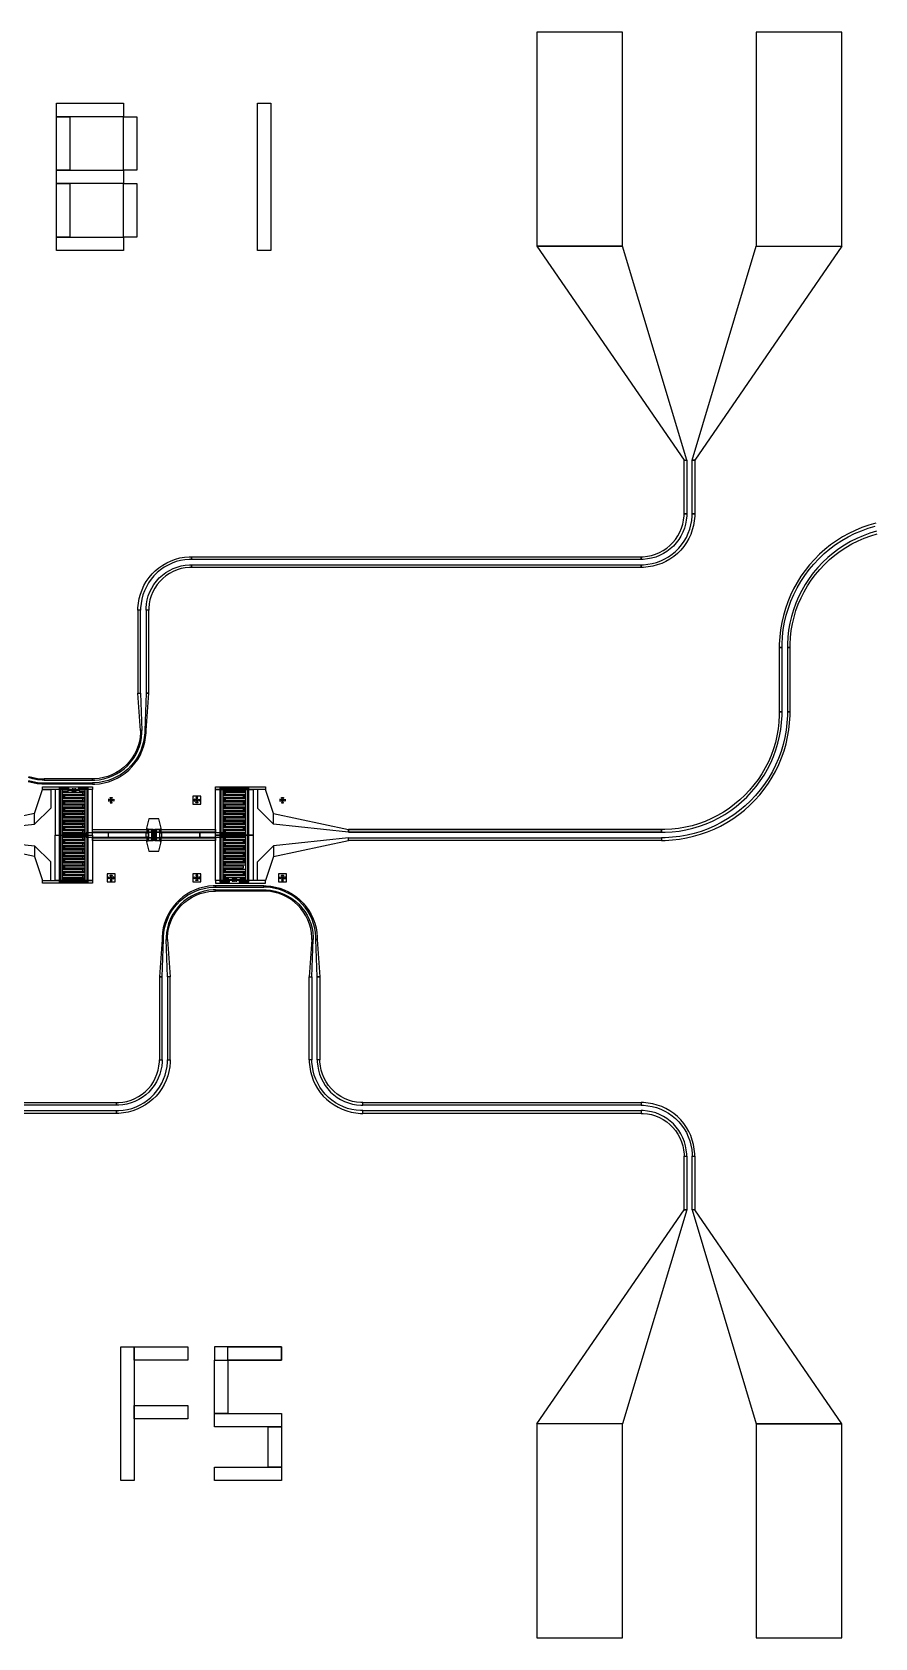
# Model space of a CAD drawing. Extents: x -5000 to 5000, y -1648 to 1500.
# Drawn here: x -228 to 1347, y -1500 to 1500 of the extents above; entities that cross this region are included whole.
import ezdxf

# ---------------------------------------------------------------- set-up
doc = ezdxf.new("R2010")
doc.units = 0
doc.header["$MEASUREMENT"] = 0
for name, color, linetype in [('L0', 3, 'CONTINUOUS'), ('L1', 5, 'CONTINUOUS'), ('L10', 11, 'CONTINUOUS'), ('L11', 131, 'CONTINUOUS'), ('L15', 120, 'CONTINUOUS'), ('L16', 211, 'CONTINUOUS'), ('L4', 2, 'CONTINUOUS'), ('L5', 171, 'CONTINUOUS'), ('L63', 6, 'CONTINUOUS'), ('L7', 220, 'CONTINUOUS'), ('L9', 91, 'CONTINUOUS')]:
    doc.layers.add(name, color=color, linetype=linetype)

msp = doc.modelspace()

# ---------------------------------------------------------------- linework, layer by layer
at = {"layer": 'L0'}
for points in [[(875.001, 1500), (715.001, 1500), (715.001, 1100), (875.001, 1100), (875.001, 1500)], [(1285.001, 1500), (1125.001, 1500), (1125.001, 1100), (1285.001, 1100), (1285.001, 1500)], [(-182, 1367), (-57, 1367), (-57, 1342), (-182, 1342), (-182, 1367)], [(193, 1367), (218, 1367), (218, 1092), (193, 1092), (193, 1367)], [(-182, 1342), (-157, 1342), (-157, 1242), (-182, 1242), (-182, 1342)], [(-57, 1342), (-32, 1342), (-32, 1242), (-57, 1242), (-57, 1342)], [(-182, 1242), (-57, 1242), (-57, 1217), (-182, 1217), (-182, 1242)], [(-182, 1217), (-157, 1217), (-157, 1117), (-182, 1117), (-182, 1217)], [(-57, 1217), (-32, 1217), (-32, 1117), (-57, 1117), (-57, 1217)], [(-182, 1117), (-57, 1117), (-57, 1092), (-182, 1092), (-182, 1117)], [(715.001, 1100), (990, 700), (995.001, 700), (875.001, 1100), (715.001, 1100)], [(1285.001, 1100), (1010, 700), (1005.001, 700), (1125.001, 1100), (1285.001, 1100)], [(990, 700), (995, 700), (995, 600), (990, 600), (990, 700)], [(1005, 700), (1010, 700), (1010, 600), (1005, 600), (1005, 700)], [(1005, 600), (1010, 600), (1010, 595.634), (1009.239, 586.935), (1007.723, 578.335), (1005.463, 569.901), (1002.476, 561.695), (998.786, 553.781), (994.419, 546.219), (989.411, 539.066), (983.798, 532.377), (977.623, 526.202), (970.934, 520.589), (963.781, 515.581), (956.219, 511.214), (948.305, 507.524), (940.099, 504.537), (931.665, 502.277), (923.065, 500.761), (914.366, 500), (910, 500), (910, 505), (914.148, 505), (922.412, 505.723), (930.581, 507.164), (938.594, 509.311), (946.39, 512.148), (953.908, 515.654), (961.092, 519.802), (967.888, 524.56), (974.242, 529.892), (980.108, 535.758), (985.44, 542.113), (990.199, 548.908), (994.346, 556.092), (997.852, 563.611), (1000.69, 571.406), (1002.837, 579.419), (1004.277, 587.588), (1005, 595.852), (1005, 600)], [(990, 600), (995, 600), (995, 596.07), (994.275, 588.244), (992.831, 580.518), (990.68, 572.959), (987.841, 565.63), (984.337, 558.594), (980.2, 551.912), (975.463, 545.64), (970.168, 539.832), (964.36, 534.537), (958.088, 529.8), (951.406, 525.663), (944.37, 522.159), (937.041, 519.32), (929.482, 517.169), (921.756, 515.725), (913.93, 515), (910, 515), (910, 520), (913.93, 520), (921.753, 520.77), (929.462, 522.304), (936.984, 524.586), (944.246, 527.594), (951.178, 531.299), (957.714, 535.666), (963.79, 540.652), (969.348, 546.211), (974.334, 552.287), (978.701, 558.822), (982.407, 565.754), (985.415, 573.016), (987.696, 580.538), (989.23, 588.248), (990, 596.07), (990, 600)], [(-25.001, 420), (-30.001, 420), (-30.001, 424.366), (-29.24, 433.065), (-27.723, 441.665), (-25.463, 450.099), (-22.477, 458.305), (-18.786, 466.219), (-14.42, 473.781), (-9.412, 480.934), (-3.799, 487.623), (2.376, 493.798), (9.065, 499.411), (16.218, 504.419), (23.78, 508.786), (31.694, 512.476), (39.9, 515.463), (48.335, 517.723), (56.934, 519.239), (65.633, 520), (69.999, 520), (69.999, 515), (65.851, 515), (57.587, 514.277), (49.418, 512.836), (41.405, 510.689), (33.61, 507.852), (26.091, 504.346), (18.907, 500.198), (12.112, 495.44), (5.757, 490.108), (-0.109, 484.242), (-5.441, 477.887), (-10.199, 471.092), (-14.347, 463.908), (-17.853, 456.389), (-20.69, 448.594), (-22.837, 440.581), (-24.278, 432.412), (-25.001, 424.148), (-25.001, 420)], [(69.999, 520), (910, 520), (910, 515), (69.999, 515), (69.999, 520)], [(-10.001, 420), (-15.001, 420), (-15.001, 423.93), (-14.276, 431.756), (-12.831, 439.482), (-10.681, 447.041), (-7.841, 454.37), (-4.338, 461.406), (-0.201, 468.088), (4.536, 474.36), (9.831, 480.168), (15.639, 485.463), (21.911, 490.2), (28.594, 494.337), (35.629, 497.84), (42.958, 500.68), (50.518, 502.831), (58.243, 504.275), (66.069, 505), (69.999, 505), (69.999, 500), (66.069, 500), (58.247, 499.23), (50.537, 497.696), (43.015, 495.414), (35.753, 492.406), (28.821, 488.701), (22.286, 484.334), (16.21, 479.347), (10.651, 473.789), (5.665, 467.713), (1.298, 461.178), (-2.407, 454.245), (-5.415, 446.983), (-7.697, 439.462), (-9.231, 431.752), (-10.001, 423.93), (-10.001, 420)], [(69.999, 505), (910, 505), (910, 500), (69.999, 500), (69.999, 505)], [(-25.001, 420), (-30.001, 420), (-30.001, 265), (-25.001, 265), (-25.001, 420)], [(-10.001, 420), (-15.001, 420), (-15.001, 265), (-10.001, 265), (-10.001, 420)], [(1173.03, 350), (1168.03, 350), (1168.03, 230.006), (1173.03, 230.006), (1173.03, 350)], [(1188.03, 350), (1183.03, 350), (1183.03, 230.006), (1188.03, 230.006), (1188.03, 350)], [(-25.001, 195), (-30.001, 265), (-25.001, 265), (-22.501, 195), (-25.001, 195)], [(-15.001, 195), (-10.001, 265), (-15.001, 265), (-17.501, 195), (-15.001, 195)], [(948.03, -4.994), (948.03, -9.994), (954.764, -9.994), (968.211, -9.239), (981.593, -7.731), (994.871, -5.475), (1008, -2.479), (1020.942, 1.25), (1033.653, 5.698), (1046.096, 10.851), (1058.229, 16.695), (1070.017, 23.209), (1081.42, 30.374), (1092.403, 38.168), (1102.933, 46.565), (1112.975, 55.539), (1122.498, 65.062), (1131.472, 75.103), (1139.868, 85.633), (1147.662, 96.616), (1154.827, 108.02), (1161.341, 119.807), (1167.185, 131.94), (1172.338, 144.383), (1176.786, 157.095), (1180.515, 170.036), (1183.512, 183.166), (1185.767, 196.443), (1187.275, 209.826), (1188.03, 223.269), (1188.03, 230), (1183.03, 230.006), (1183.03, 223.168), (1182.235, 209.515), (1180.648, 195.932), (1178.273, 182.464), (1175.119, 169.157), (1171.197, 156.056), (1166.52, 143.206), (1161.103, 130.648), (1154.965, 118.427), (1148.128, 106.584), (1140.613, 95.158), (1132.446, 84.189), (1123.656, 73.713), (1114.271, 63.765), (1104.324, 54.38), (1093.847, 45.59), (1082.878, 37.423), (1071.452, 29.909), (1059.609, 23.071), (1047.388, 16.933), (1034.831, 11.517), (1021.98, 6.839), (1008.879, 2.917), (995.572, -0.237), (982.104, -2.612), (968.521, -4.199), (954.868, -4.994), (948.03, -4.994)], [(948.03, 10.006), (948.03, 5.006), (954.577, 5.006), (967.649, 5.767), (980.654, 7.287), (993.549, 9.561), (1006.289, 12.58), (1018.833, 16.336), (1031.137, 20.814), (1043.16, 26), (1054.861, 31.877), (1066.2, 38.423), (1077.14, 45.618), (1087.643, 53.437), (1097.673, 61.854), (1107.197, 70.839), (1116.182, 80.363), (1124.599, 90.394), (1132.418, 100.896), (1139.613, 111.836), (1146.16, 123.175), (1152.036, 134.876), (1157.222, 146.899), (1161.7, 159.203), (1165.456, 171.747), (1168.475, 184.487), (1170.749, 197.382), (1172.269, 210.387), (1173.03, 223.459), (1173.03, 230.006), (1168.03, 230.006), (1168.03, 223.604), (1167.286, 210.823), (1165.8, 198.107), (1163.577, 185.499), (1160.624, 173.041), (1156.952, 160.777), (1152.573, 148.746), (1147.503, 136.99), (1141.757, 125.549), (1135.355, 114.462), (1128.32, 103.765), (1120.675, 93.496), (1112.446, 83.689), (1103.66, 74.376), (1094.347, 65.591), (1084.54, 57.361), (1074.271, 49.716), (1063.574, 42.681), (1052.487, 36.279), (1041.046, 30.534), (1029.29, 25.463), (1017.26, 21.084), (1004.995, 17.412), (992.537, 14.46), (979.929, 12.236), (967.213, 10.75), (954.432, 10.006), (948.03, 10.006)], [(-115.001, 97.5), (-115.001, 95), (-110.635, 95), (-101.936, 95.761), (-93.337, 97.277), (-84.902, 99.537), (-76.697, 102.524), (-68.783, 106.214), (-61.22, 110.581), (-54.067, 115.589), (-47.378, 121.202), (-41.203, 127.377), (-35.591, 134.066), (-30.582, 141.219), (-26.216, 148.781), (-22.525, 156.695), (-19.539, 164.901), (-17.279, 173.335), (-15.762, 181.935), (-15.001, 190.634), (-15.001, 195), (-17.501, 195), (-17.501, 190.743), (-18.243, 182.262), (-19.722, 173.877), (-21.925, 165.653), (-24.837, 157.653), (-28.435, 149.937), (-32.692, 142.563), (-37.576, 135.589), (-43.048, 129.067), (-49.069, 123.047), (-55.591, 117.574), (-62.565, 112.691), (-69.938, 108.434), (-77.654, 104.836), (-85.655, 101.924), (-93.878, 99.72), (-102.263, 98.242), (-110.744, 97.5), (-115.001, 97.5)], [(-115.001, 105), (-115.001, 102.5), (-110.725, 102.5), (-102.208, 103.289), (-93.801, 104.861), (-85.574, 107.201), (-77.599, 110.291), (-69.942, 114.104), (-62.67, 118.606), (-55.845, 123.761), (-49.524, 129.523), (-43.762, 135.844), (-38.608, 142.669), (-34.105, 149.941), (-30.293, 157.597), (-27.203, 165.573), (-24.862, 173.799), (-23.291, 182.207), (-22.501, 190.723), (-22.501, 195), (-25.001, 195), (-25.001, 190.839), (-25.769, 182.553), (-27.298, 174.372), (-29.576, 166.368), (-32.582, 158.608), (-36.291, 151.159), (-40.672, 144.083), (-45.687, 137.442), (-51.294, 131.292), (-57.444, 125.686), (-64.085, 120.671), (-71.16, 116.29), (-78.61, 112.581), (-86.37, 109.574), (-94.374, 107.297), (-102.554, 105.768), (-110.84, 105), (-115.001, 105)], [(-208.274, 90), (-115.001, 90), (-115.001, 85), (-208.274, 85), (-208.274, 90)], [(-115.001, 105), (-205.001, 105), (-205.001, 102.5), (-115.001, 102.5), (-115.001, 105)], [(-115.001, 95), (-205.001, 95), (-205.001, 97.5), (-115.001, 97.5), (-115.001, 95)], [(208.274, 85), (115.002, 85), (115.002, 90), (208.274, 90), (208.274, 85)], [(-223.001, 40), (-208.274, 85), (-193.001, 85), (-193.001, 50), (-223.001, 20), (-223.001, 40)], [(-185.001, 0), (-115.001, 0), (-115.001, 85), (-185.001, 85), (-185.001, 0)], [(-80.001, 65), (-85.001, 67), (-85.001, 63), (-80.001, 65)], [(-80.001, 65), (-85.001, 67), (-85.001, 63), (-80.001, 65)], [(-78.001, 70), (-80.001, 65), (-82.001, 70), (-78.001, 70)], [(-78.001, 70), (-80.001, 65), (-82.001, 70), (-78.001, 70)], [(-78.001, 60), (-80.001, 65), (-82.001, 60), (-78.001, 60)], [(-78.001, 60), (-80.001, 65), (-82.001, 60), (-78.001, 60)], [(-80.001, 65), (-75.001, 67), (-75.001, 63), (-80.001, 65)], [(-80.001, 65), (-75.001, 67), (-75.001, 63), (-80.001, 65)], [(80.002, 65), (75.002, 67), (75.002, 63), (80.002, 65)], [(80.002, 65), (75.002, 67), (75.002, 63), (80.002, 65)], [(78.002, 70), (80.002, 65), (82.002, 70), (78.002, 70)], [(78.002, 70), (80.002, 65), (82.002, 70), (78.002, 70)], [(78.002, 60), (80.002, 65), (82.002, 60), (78.002, 60)], [(78.002, 60), (80.002, 65), (82.002, 60), (78.002, 60)], [(80.002, 65), (85.002, 67), (85.002, 63), (80.002, 65)], [(80.002, 65), (85.002, 67), (85.002, 63), (80.002, 65)], [(185.002, 0), (115.002, 0), (115.002, 85), (185.002, 85), (185.002, 0)], [(223.002, 40), (208.274, 85), (193.002, 85), (193.002, 50), (223.002, 20), (223.002, 40)], [(240, 65), (235, 67), (235, 63), (240, 65)], [(240, 65), (235, 67), (235, 63), (240, 65)], [(242, 70), (240, 65), (238, 70), (242, 70)], [(242, 70), (240, 65), (238, 70), (242, 70)], [(242, 60), (240, 65), (238, 60), (242, 60)], [(242, 60), (240, 65), (238, 60), (242, 60)], [(240, 65), (245, 67), (245, 63), (240, 65)], [(240, 65), (245, 67), (245, 63), (240, 65)], [(-363.001, 4.997), (-223.001, 20), (-223.001, 40), (-363.001, 9.997), (-363.001, 4.997)], [(-15, 10), (14, 10), (9, 30), (-10, 30), (-15, 10)], [(363.002, 4.997), (223.002, 20), (223.002, 40), (363.002, 9.997), (363.002, 4.997)], [(-185.001, 0), (-115.001, 0), (-115.001, -85), (-185.001, -85), (-185.001, 0)], [(-115.001, 10), (115.002, 10), (115.002, 5), (-115.001, 5), (-115.001, 10)], [(-15, 5), (14, 5), (14, -5), (-15, -5), (-15, 5)], [(185.002, -85), (115.002, -85), (115.002, 0), (185.002, 0), (185.002, -85)], [(948.03, 10.006), (363.002, 10.006), (363.002, 4.997), (948.03, 4.997), (948.03, 10.006)], [(363.002, 9.997), (948.002, 9.997), (948.002, 4.997), (363.002, 4.997), (363.002, 9.997)], [(-363.001, -4.997), (-223.001, -20), (-223.001, -40), (-363.001, -9.997), (-363.001, -4.997)], [(-223.001, -40), (-208.274, -85), (-193.001, -85), (-193.001, -50), (-223.001, -20), (-223.001, -40)], [(-115.001, -5), (115.002, -5), (115.002, -10), (-115.001, -10), (-115.001, -5)], [(-10, -30), (9, -30), (14, -10), (-15, -10), (-10, -30)], [(223.002, -40), (208.274, -85), (193.002, -85), (193.002, -50), (223.002, -20), (223.002, -40)], [(363.002, -4.997), (223.002, -20), (223.002, -40), (363.002, -9.997), (363.002, -4.997)], [(363.002, -4.997), (948.002, -4.997), (948.002, -9.997), (363.002, -9.997), (363.002, -4.997)], [(948.03, -9.994), (363.002, -9.994), (363.002, -4.997), (948.03, -4.997), (948.03, -9.994)], [(-208.274, -85), (-115.001, -85), (-115.001, -90), (-208.274, -90), (-208.274, -85)], [(-80.001, -80), (-85.001, -82), (-85.001, -78), (-80.001, -80)], [(-80.001, -80), (-85.001, -82), (-85.001, -78), (-80.001, -80)], [(-78.001, -75), (-80.001, -80), (-82.001, -75), (-78.001, -75)], [(-78.001, -75), (-80.001, -80), (-82.001, -75), (-78.001, -75)], [(-78.001, -85), (-80.001, -80), (-82.001, -85), (-78.001, -85)], [(-78.001, -85), (-80.001, -80), (-82.001, -85), (-78.001, -85)], [(-80.001, -80), (-75.001, -82), (-75.001, -78), (-80.001, -80)], [(-80.001, -80), (-75.001, -82), (-75.001, -78), (-80.001, -80)], [(80.002, -80), (75.002, -82), (75.002, -78), (80.002, -80)], [(80.002, -80), (75.002, -82), (75.002, -78), (80.002, -80)], [(78.002, -75), (80.002, -80), (82.002, -75), (78.002, -75)], [(78.002, -75), (80.002, -80), (82.002, -75), (78.002, -75)], [(78.002, -85), (80.002, -80), (82.002, -85), (78.002, -85)], [(78.002, -85), (80.002, -80), (82.002, -85), (78.002, -85)], [(80.002, -80), (85.002, -82), (85.002, -78), (80.002, -80)], [(80.002, -80), (85.002, -82), (85.002, -78), (80.002, -80)], [(208.274, -85), (115.002, -85), (115.002, -90), (208.274, -90), (208.274, -85)], [(240.002, -80), (235.002, -82), (235.002, -78), (240.002, -80)], [(240.002, -80), (235.002, -82), (235.002, -78), (240.002, -80)], [(242.002, -75), (240.002, -80), (238.002, -75), (242.002, -75)], [(242.002, -75), (240.002, -80), (238.002, -75), (242.002, -75)], [(242.002, -85), (240.002, -80), (238.002, -85), (242.002, -85)], [(242.002, -85), (240.002, -80), (238.002, -85), (242.002, -85)], [(240.002, -80), (245.002, -82), (245.002, -78), (240.002, -80)], [(240.002, -80), (245.002, -82), (245.002, -78), (240.002, -80)], [(115.001, -97.5), (115.001, -95), (110.635, -95), (101.936, -95.761), (93.337, -97.277), (84.902, -99.537), (76.696, -102.524), (68.782, -106.214), (61.22, -110.58), (54.067, -115.589), (47.378, -121.202), (41.203, -127.377), (35.59, -134.066), (30.582, -141.219), (26.216, -148.781), (22.525, -156.695), (19.539, -164.901), (17.279, -173.335), (15.762, -181.935), (15.001, -190.634), (15.001, -195), (17.501, -195), (17.501, -190.743), (18.243, -182.262), (19.722, -173.877), (21.925, -165.653), (24.837, -157.653), (28.435, -149.937), (32.692, -142.563), (37.576, -135.589), (43.048, -129.067), (49.068, -123.047), (55.591, -117.574), (62.565, -112.691), (69.938, -108.434), (77.654, -104.836), (85.655, -101.924), (93.878, -99.72), (102.263, -98.242), (110.744, -97.5), (115.001, -97.5)], [(115.001, -105), (115.001, -102.5), (110.725, -102.5), (102.208, -103.289), (93.801, -104.861), (85.574, -107.201), (77.599, -110.291), (69.942, -114.104), (62.67, -118.606), (55.845, -123.761), (49.524, -129.523), (43.762, -135.844), (38.608, -142.669), (34.105, -149.941), (30.292, -157.597), (27.203, -165.573), (24.862, -173.799), (23.29, -182.207), (22.501, -190.723), (22.501, -195), (25.001, -195), (25.001, -190.839), (25.769, -182.553), (27.298, -174.372), (29.576, -166.368), (32.582, -158.608), (36.291, -151.159), (40.672, -144.083), (45.687, -137.442), (51.294, -131.292), (57.444, -125.686), (64.085, -120.671), (71.16, -116.29), (78.61, -112.581), (86.37, -109.574), (94.374, -107.297), (102.554, -105.768), (110.84, -105), (115.001, -105)], [(205.001, -95), (115.001, -95), (115.001, -97.5), (205.001, -97.5), (205.001, -95)], [(205.001, -105), (115.001, -105), (115.001, -102.5), (205.001, -102.5), (205.001, -105)], [(205.001, -97.5), (205.001, -95), (209.367, -95), (218.066, -95.761), (226.666, -97.277), (235.101, -99.537), (243.306, -102.524), (251.22, -106.214), (258.782, -110.58), (265.935, -115.589), (272.625, -121.202), (278.799, -127.377), (284.412, -134.066), (289.421, -141.219), (293.787, -148.781), (297.477, -156.695), (300.464, -164.901), (302.724, -173.335), (304.24, -181.935), (305.001, -190.634), (305.001, -195), (302.501, -195), (302.501, -190.743), (301.759, -182.262), (300.281, -173.877), (298.077, -165.653), (295.165, -157.653), (291.567, -149.937), (287.31, -142.563), (282.427, -135.589), (276.954, -129.067), (270.934, -123.047), (264.412, -117.574), (257.438, -112.691), (250.065, -108.434), (242.348, -104.836), (234.348, -101.924), (226.124, -99.72), (217.74, -98.242), (209.258, -97.5), (205.001, -97.5)], [(205.001, -105), (205.001, -102.5), (209.278, -102.5), (217.794, -103.289), (226.202, -104.861), (234.428, -107.201), (242.404, -110.291), (250.06, -114.104), (257.332, -118.606), (264.158, -123.761), (270.479, -129.523), (276.241, -135.844), (281.395, -142.669), (285.898, -149.941), (289.71, -157.597), (292.8, -165.573), (295.14, -173.799), (296.712, -182.207), (297.501, -190.723), (297.501, -195), (295.001, -195), (295.001, -190.839), (294.233, -182.553), (292.704, -174.372), (290.427, -166.368), (287.421, -158.608), (283.711, -151.159), (279.33, -144.083), (274.315, -137.442), (268.709, -131.292), (262.559, -125.686), (255.918, -120.671), (248.842, -116.29), (241.393, -112.581), (233.633, -109.574), (225.629, -107.297), (217.449, -105.768), (209.162, -105), (205.001, -105)], [(15.001, -195), (10.001, -265), (15.001, -265), (17.501, -195), (15.001, -195)], [(25.001, -195), (30.001, -265), (25.001, -265), (22.501, -195), (25.001, -195)], [(295.001, -195), (290.001, -265), (295.001, -265), (297.501, -195), (295.001, -195)], [(305.001, -195), (310.001, -265), (305.001, -265), (302.501, -195), (305.001, -195)], [(10.002, -420), (15.001, -420), (15.001, -265), (10.001, -265), (10.002, -420)], [(25.002, -420), (30.001, -420), (30.001, -265), (25.001, -265), (25.002, -420)], [(295.001, -420), (290.002, -420), (290.001, -265), (295.001, -265), (295.001, -420)], [(310.001, -420), (305.001, -420), (305.001, -265), (310.001, -265), (310.001, -420)], [(25.002, -420), (30.001, -420), (30.001, -424.366), (29.24, -433.065), (27.724, -441.665), (25.464, -450.099), (22.477, -458.305), (18.787, -466.219), (14.421, -473.781), (9.412, -480.934), (3.799, -487.623), (-2.375, -493.798), (-9.064, -499.411), (-16.217, -504.419), (-23.78, -508.786), (-31.694, -512.476), (-39.899, -515.463), (-48.334, -517.723), (-56.934, -519.239), (-65.632, -520), (-69.999, -520), (-69.999, -515), (-65.851, -515), (-57.587, -514.277), (-49.417, -512.836), (-41.404, -510.689), (-33.609, -507.852), (-26.091, -504.346), (-18.906, -500.198), (-12.111, -495.44), (-5.756, -490.108), (0.11, -484.242), (5.442, -477.887), (10.2, -471.092), (14.348, -463.908), (17.854, -456.389), (20.691, -448.594), (22.838, -440.581), (24.279, -432.412), (25.002, -424.148), (25.002, -420)], [(10.002, -420), (15.002, -420), (15.002, -423.93), (14.276, -431.756), (12.832, -439.482), (10.681, -447.041), (7.842, -454.37), (4.339, -461.406), (0.201, -468.088), (-4.535, -474.36), (-9.83, -480.168), (-15.638, -485.463), (-21.911, -490.2), (-28.593, -494.337), (-35.628, -497.84), (-42.957, -500.68), (-50.517, -502.831), (-58.243, -504.275), (-66.069, -505), (-69.998, -505), (-69.999, -505), (-69.999, -500), (-66.068, -500), (-58.246, -499.23), (-50.537, -497.696), (-43.015, -495.414), (-35.753, -492.406), (-28.821, -488.701), (-22.285, -484.334), (-16.209, -479.347), (-10.651, -473.789), (-5.664, -467.713), (-1.297, -461.178), (2.408, -454.245), (5.416, -446.983), (7.698, -439.462), (9.231, -431.752), (10.002, -423.93), (10.002, -420)], [(295.002, -420), (290.002, -420), (290.002, -424.366), (290.763, -433.065), (292.279, -441.665), (294.539, -450.099), (297.526, -458.305), (301.216, -466.219), (305.582, -473.781), (310.591, -480.934), (316.204, -487.623), (322.379, -493.798), (329.068, -499.411), (336.221, -504.419), (343.783, -508.786), (351.697, -512.476), (359.903, -515.463), (368.337, -517.723), (376.937, -519.239), (385.636, -520), (390.002, -520), (390.002, -515), (385.854, -515), (377.59, -514.277), (369.421, -512.836), (361.408, -510.689), (353.612, -507.852), (346.094, -504.346), (338.91, -500.198), (332.114, -495.44), (325.76, -490.108), (319.894, -484.242), (314.562, -477.887), (309.803, -471.092), (305.656, -463.908), (302.15, -456.389), (299.312, -448.594), (297.165, -440.581), (295.725, -432.412), (295.002, -424.148), (295.002, -420)], [(310.002, -420), (305.002, -420), (305.002, -423.93), (305.727, -431.756), (307.171, -439.482), (309.322, -447.041), (312.161, -454.37), (315.665, -461.406), (319.802, -468.088), (324.539, -474.36), (329.834, -480.168), (335.642, -485.463), (341.914, -490.2), (348.596, -494.337), (355.632, -497.84), (362.961, -500.68), (370.52, -502.831), (378.246, -504.275), (386.072, -505), (390.002, -505), (390.002, -500), (386.072, -500), (378.249, -499.23), (370.54, -497.696), (363.018, -495.414), (355.756, -492.406), (348.824, -488.701), (342.288, -484.334), (336.212, -479.347), (330.654, -473.789), (325.668, -467.713), (321.301, -461.178), (317.595, -454.245), (314.587, -446.983), (312.306, -439.462), (310.772, -431.752), (310.002, -423.93), (310.002, -420)], [(-69.999, -505), (-909.999, -505), (-909.999, -500), (-69.999, -500), (-69.999, -505)], [(910, -505), (390.002, -505), (390.002, -500), (910, -500), (910, -505)], [(1005.001, -600), (1010, -600), (1010, -595.634), (1009.239, -586.935), (1007.723, -578.335), (1005.463, -569.901), (1002.476, -561.695), (998.786, -553.781), (994.42, -546.219), (989.411, -539.066), (983.798, -532.377), (977.624, -526.202), (970.935, -520.589), (963.782, -515.581), (956.219, -511.214), (948.305, -507.524), (940.1, -504.537), (931.665, -502.277), (923.065, -500.761), (914.367, -500), (910, -500), (910, -505), (914.148, -505), (922.412, -505.723), (930.582, -507.164), (938.595, -509.311), (946.39, -512.148), (953.908, -515.654), (961.093, -519.802), (967.888, -524.56), (974.243, -529.892), (980.109, -535.758), (985.441, -542.113), (990.199, -548.908), (994.347, -556.092), (997.853, -563.611), (1000.69, -571.406), (1002.837, -579.419), (1004.278, -587.588), (1005.001, -595.852), (1005.001, -600)], [(-69.999, -520), (-909.999, -520), (-909.999, -515), (-69.999, -515), (-69.999, -520)], [(910, -520), (390.002, -520), (390.002, -515), (910, -515), (910, -520)], [(990.001, -600), (995.001, -600), (995.001, -596.07), (994.275, -588.244), (992.831, -580.518), (990.68, -572.959), (987.841, -565.63), (984.338, -558.594), (980.2, -551.912), (975.464, -545.64), (970.169, -539.832), (964.361, -534.537), (958.088, -529.8), (951.406, -525.663), (944.371, -522.159), (937.042, -519.32), (929.482, -517.169), (921.756, -515.725), (913.93, -515), (910, -515), (910, -520), (913.931, -520), (921.753, -520.77), (929.462, -522.304), (936.984, -524.586), (944.246, -527.594), (951.178, -531.299), (957.714, -535.666), (963.79, -540.652), (969.348, -546.211), (974.335, -552.287), (978.702, -558.822), (982.407, -565.754), (985.415, -573.016), (987.697, -580.538), (989.23, -588.248), (990.001, -596.07), (990.001, -600)], [(995.001, -700), (990.001, -700), (990.001, -600), (995.001, -600), (995.001, -700)], [(1010, -700), (1005.001, -700), (1005.001, -600), (1010, -600), (1010, -700)], [(715.001, -1100), (990, -700), (995.001, -700), (875.001, -1100), (715.001, -1100)], [(1285.001, -1100), (1010, -700), (1005.001, -700), (1125.001, -1100), (1285.001, -1100)], [(-62, -956), (-37, -956), (-37, -1206), (-62, -1206), (-62, -956)], [(-37, -956), (63, -956), (63, -981), (-37, -981), (-37, -956)], [(238, -956), (113, -956), (113, -981), (238, -981), (238, -956)], [(138, -956), (238, -956), (238, -981), (138, -981), (138, -956)], [(113, -981), (138, -981), (138, -1081), (113, -1081), (113, -981)], [(-37, -1066), (63, -1066), (63, -1091), (-37, -1091), (-37, -1066)], [(113, -1081), (238, -1081), (238, -1106), (113, -1106), (113, -1081)], [(213, -1106), (238, -1106), (238, -1181), (213, -1181), (213, -1106)], [(715.001, -1500), (875.001, -1500), (875.001, -1100), (715.001, -1100), (715.001, -1500)], [(1125.001, -1500), (1285.001, -1500), (1285.001, -1100), (1125.001, -1100), (1125.001, -1500)], [(113, -1181), (238, -1181), (238, -1206), (113, -1206), (113, -1181)]]:
    msp.add_lwpolyline(points, close=True, dxfattribs=at)
for points in [[(1348.061, 582.484), (1335.119, 578.756), (1322.408, 574.308), (1309.965, 569.154), (1297.831, 563.311), (1286.044, 556.796), (1274.641, 549.631), (1263.658, 541.838), (1253.128, 533.441), (1243.086, 524.467), (1233.563, 514.944), (1224.589, 504.902), (1216.192, 494.373), (1208.399, 483.389), (1201.234, 471.986), (1194.72, 460.199), (1188.876, 448.065), (1183.722, 435.623), (1179.274, 422.911), (1175.546, 409.97), (1172.549, 396.84), (1170.293, 383.563), (1168.786, 370.18), (1168.031, 356.737), (1168.03, 350.006), (1173.03, 350), (1173.03, 356.838), (1173.826, 370.49), (1175.413, 384.073), (1177.788, 397.541), (1180.942, 410.848), (1184.864, 423.949), (1189.541, 436.8), (1194.958, 449.357), (1201.096, 461.578), (1207.933, 473.422), (1215.448, 484.848), (1223.615, 495.817), (1232.405, 506.293), (1241.79, 516.24), (1251.737, 525.625), (1262.213, 534.416), (1273.183, 542.582), (1284.609, 550.097), (1296.452, 556.935), (1308.673, 563.073), (1321.23, 568.489), (1334.081, 573.166), (1347.182, 577.089)], [(1349.772, 567.425), (1337.228, 563.67), (1324.924, 559.192), (1312.901, 554.006), (1301.2, 548.129), (1289.861, 541.582), (1278.921, 534.387), (1268.418, 526.568), (1258.388, 518.152), (1248.864, 509.166), (1239.879, 499.642), (1231.462, 489.612), (1223.643, 479.109), (1216.448, 468.17), (1209.901, 456.83), (1204.025, 445.129), (1198.839, 433.107), (1194.36, 420.803), (1190.605, 408.259), (1187.586, 395.518), (1185.312, 382.624), (1183.792, 369.618), (1183.03, 356.547), (1183.03, 350), (1188.03, 350), (1188.03, 356.401), (1188.775, 369.182), (1190.261, 381.899), (1192.484, 394.507), (1195.437, 406.964), (1199.109, 419.229), (1203.487, 431.26), (1208.558, 443.015), (1214.304, 454.456), (1220.706, 465.544), (1227.741, 476.24), (1235.386, 486.51), (1243.615, 496.317), (1252.401, 505.629), (1261.713, 514.415), (1271.521, 522.645), (1281.79, 530.29), (1292.487, 537.325), (1303.574, 543.726), (1315.015, 549.472), (1326.771, 554.543), (1338.801, 558.922), (1351.066, 562.594)], [(-234.348, 101.924), (-226.124, 99.72), (-217.74, 98.242), (-209.258, 97.5), (-205.001, 97.5), (-205.001, 97.5), (-205.001, 95), (-209.368, 95), (-218.066, 95.761), (-226.666, 97.277), (-235.101, 99.537)], [(-233.633, 109.574), (-225.629, 107.297), (-217.449, 105.768), (-209.162, 105), (-205.001, 105), (-205.001, 105), (-205.001, 102.5), (-209.278, 102.5), (-217.795, 103.289), (-226.202, 104.861), (-234.429, 107.201)]]:
    msp.add_lwpolyline(points, dxfattribs=at)
at = {"layer": 'L1'}
for points in [[(-171, 86), (-175, 86), (-175, -86), (-171, -86), (-171, 86)], [(-160.015, 85.505), (-171.515, 85.505), (-171.515, 82.505), (-160.015, 82.505), (-160.015, 85.505)], [(-133, 79.5), (-171.5, 79.5), (-171.5, 76.5), (-133, 76.5), (-133, 79.5)], [(-133, 67.5), (-171.5, 67.5), (-171.5, 64.5), (-133, 64.5), (-133, 67.5)], [(-128.503, 73.505), (-167.003, 73.505), (-167.003, 70.505), (-128.503, 70.505), (-128.503, 73.505)], [(-128.503, 61.505), (-167.003, 61.505), (-167.003, 58.505), (-128.503, 58.505), (-128.503, 61.505)], [(-128.515, 85.505), (-140.015, 85.505), (-140.015, 82.505), (-128.515, 82.505), (-128.515, 85.505)], [(-125, 86), (-129, 86), (-129, -86), (-125, -86), (-125, 86)], [(125, -86), (129, -86), (129, 86), (125, 86), (125, -86)], [(128.503, 82.495), (167.003, 82.495), (167.003, 85.495), (128.503, 85.495), (128.503, 82.495)], [(128.503, 70.495), (167.003, 70.495), (167.003, 73.495), (128.503, 73.495), (128.503, 70.495)], [(128.503, 58.495), (167.003, 58.495), (167.003, 61.495), (128.503, 61.495), (128.503, 58.495)], [(133, 76.5), (171.5, 76.5), (171.5, 79.5), (133, 79.5), (133, 76.5)], [(133, 64.5), (171.5, 64.5), (171.5, 67.5), (133, 67.5), (133, 64.5)], [(171, -86), (175, -86), (175, 86), (171, 86), (171, -86)], [(-133, 55.5), (-171.5, 55.5), (-171.5, 52.5), (-133, 52.5), (-133, 55.5)], [(-133, 43.5), (-171.5, 43.5), (-171.5, 40.5), (-133, 40.5), (-133, 43.5)], [(-133, 31.5), (-171.5, 31.5), (-171.5, 28.5), (-133, 28.5), (-133, 31.5)], [(-128.503, 49.505), (-167.003, 49.505), (-167.003, 46.505), (-128.503, 46.505), (-128.503, 49.505)], [(-128.503, 37.505), (-167.003, 37.505), (-167.003, 34.505), (-128.503, 34.505), (-128.503, 37.505)], [(128.503, 46.495), (167.003, 46.495), (167.003, 49.495), (128.503, 49.495), (128.503, 46.495)], [(128.503, 34.495), (167.003, 34.495), (167.003, 37.495), (128.503, 37.495), (128.503, 34.495)], [(133, 52.5), (171.5, 52.5), (171.5, 55.5), (133, 55.5), (133, 52.5)], [(133, 40.5), (171.5, 40.5), (171.5, 43.5), (133, 43.5), (133, 40.5)], [(133, 28.5), (171.5, 28.5), (171.5, 31.5), (133, 31.5), (133, 28.5)], [(-133, 19.5), (-171.5, 19.5), (-171.5, 16.5), (-133, 16.5), (-133, 19.5)], [(-133, 7.5), (-171.5, 7.5), (-171.5, 4.5), (-133, 4.5), (-133, 7.5)], [(-128.503, 25.505), (-167.003, 25.505), (-167.003, 22.505), (-128.503, 22.505), (-128.503, 25.505)], [(-128.503, 13.505), (-167.003, 13.505), (-167.003, 10.505), (-128.503, 10.505), (-128.503, 13.505)], [(-128.503, 1.5), (-167.003, 1.5), (-167.003, -1.5), (-128.503, -1.5), (-128.503, 1.5)], [(128.503, 22.495), (167.003, 22.495), (167.003, 25.495), (128.503, 25.495), (128.503, 22.495)], [(128.503, 10.495), (167.003, 10.495), (167.003, 13.495), (128.503, 13.495), (128.503, 10.495)], [(128.503, -1.5), (167.003, -1.5), (167.003, 1.5), (128.503, 1.5), (128.503, -1.5)], [(133, 16.5), (171.5, 16.5), (171.5, 19.5), (133, 19.5), (133, 16.5)], [(133, 4.5), (171.5, 4.5), (171.5, 7.5), (133, 7.5), (133, 4.5)], [(-133, -4.5), (-171.5, -4.5), (-171.5, -7.5), (-133, -7.5), (-133, -4.5)], [(-133, -16.5), (-171.5, -16.5), (-171.5, -19.5), (-133, -19.5), (-133, -16.5)], [(-133, -28.5), (-171.5, -28.5), (-171.5, -31.5), (-133, -31.5), (-133, -28.5)], [(-128.503, -10.495), (-167.003, -10.495), (-167.003, -13.495), (-128.503, -13.495), (-128.503, -10.495)], [(-128.503, -22.495), (-167.003, -22.495), (-167.003, -25.495), (-128.503, -25.495), (-128.503, -22.495)], [(128.503, -13.505), (167.003, -13.505), (167.003, -10.505), (128.503, -10.505), (128.503, -13.505)], [(128.503, -25.505), (167.003, -25.505), (167.003, -22.505), (128.503, -22.505), (128.503, -25.505)], [(133, -7.5), (171.5, -7.5), (171.5, -4.5), (133, -4.5), (133, -7.5)], [(133, -19.5), (171.5, -19.5), (171.5, -16.5), (133, -16.5), (133, -19.5)], [(133, -31.5), (171.5, -31.5), (171.5, -28.5), (133, -28.5), (133, -31.5)], [(-133, -40.5), (-171.5, -40.5), (-171.5, -43.5), (-133, -43.5), (-133, -40.5)], [(-133, -52.5), (-171.5, -52.5), (-171.5, -55.5), (-133, -55.5), (-133, -52.5)], [(-128.503, -34.495), (-167.003, -34.495), (-167.003, -37.495), (-128.503, -37.495), (-128.503, -34.495)], [(-128.503, -46.495), (-167.003, -46.495), (-167.003, -49.495), (-128.503, -49.495), (-128.503, -46.495)], [(-128.503, -58.495), (-167.003, -58.495), (-167.003, -61.495), (-128.503, -61.495), (-128.503, -58.495)], [(128.503, -37.505), (167.003, -37.505), (167.003, -34.505), (128.503, -34.505), (128.503, -37.505)], [(128.503, -49.505), (167.003, -49.505), (167.003, -46.505), (128.503, -46.505), (128.503, -49.505)], [(128.503, -61.505), (167.003, -61.505), (167.003, -58.505), (128.503, -58.505), (128.503, -61.505)], [(133, -43.5), (171.5, -43.5), (171.5, -40.5), (133, -40.5), (133, -43.5)], [(133, -55.5), (171.5, -55.5), (171.5, -52.5), (133, -52.5), (133, -55.5)], [(-133, -64.5), (-171.5, -64.5), (-171.5, -67.5), (-133, -67.5), (-133, -64.5)], [(-133, -76.5), (-171.5, -76.5), (-171.5, -79.5), (-133, -79.5), (-133, -76.5)], [(-128.503, -70.495), (-167.003, -70.495), (-167.003, -73.495), (-128.503, -73.495), (-128.503, -70.495)], [(-128.503, -82.495), (-167.003, -82.495), (-167.003, -85.495), (-128.503, -85.495), (-128.503, -82.495)], [(128.503, -73.505), (167.003, -73.505), (167.003, -70.505), (128.503, -70.505), (128.503, -73.505)], [(128.515, -85.505), (140.015, -85.505), (140.015, -82.505), (128.515, -82.505), (128.515, -85.505)], [(133, -67.5), (171.5, -67.5), (171.5, -64.5), (133, -64.5), (133, -67.5)], [(133, -79.5), (171.5, -79.5), (171.5, -76.5), (133, -76.5), (133, -79.5)], [(160.015, -85.505), (171.515, -85.505), (171.515, -82.505), (160.015, -82.505), (160.015, -85.505)]]:
    msp.add_lwpolyline(points, close=True, dxfattribs=at)
at = {"layer": 'L10'}
for points in [[(-127, -4), (-85, -4), (-85, 4), (-127, 4), (-127, -4)], [(85, -4), (127, -4), (127, 4), (85, 4), (85, -4)]]:
    msp.add_lwpolyline(points, close=True, dxfattribs=at)
at = {"layer": 'L11'}
for points in [[(-13.4, 4.2), (-11.2, 4.2), (-11.2, 11.2), (-13.4, 11.2), (-13.4, 4.2)], [(-3.8, 7.2), (-1.6, 7.2), (-1.6, 10.2), (-3.8, 10.2), (-3.8, 7.2)], [(-3.8, -0.8), (-1.6, -0.8), (-1.6, 4.8), (-3.8, 4.8), (-3.8, -0.8)], [(1.6, 3.2), (3.8, 3.2), (3.8, 10.2), (1.6, 10.2), (1.6, 3.2)], [(1.6, -4.8), (3.8, -4.8), (3.8, 0.8), (1.6, 0.8), (1.6, -4.8)], [(11.2, 4.2), (13.4, 4.2), (13.4, 11.2), (11.2, 11.2), (11.2, 4.2)], [(-13.4, -11.2), (-11.2, -11.2), (-11.2, -4.2), (-13.4, -4.2), (-13.4, -11.2)], [(-3.8, -10.2), (-1.6, -10.2), (-1.6, -3.2), (-3.8, -3.2), (-3.8, -10.2)], [(1.6, -10.2), (3.8, -10.2), (3.8, -7.2), (1.6, -7.2), (1.6, -10.2)], [(11.2, -12.2), (13.4, -12.2), (13.4, -5.2), (11.2, -5.2), (11.2, -12.2)]]:
    msp.add_lwpolyline(points, close=True, dxfattribs=at)
at = {"layer": 'L15'}
for points in [[(-153.85, 84.75), (-153.35, 84.75), (-153.35, 86.25), (-153.85, 86.25), (-153.85, 84.75)], [(-153.85, 81.75), (-153.35, 81.75), (-153.35, 83.25), (-153.85, 83.25), (-153.85, 81.75)], [(-149.625, 85.25), (-149.125, 85.25), (-149.125, 86.25), (-149.625, 86.25), (-149.625, 85.25)], [(-149.6, 81.75), (-149.1, 81.75), (-149.1, 82.75), (-149.6, 82.75), (-149.6, 81.75)], [(-145.7, 84.75), (-145.2, 84.75), (-145.2, 86.25), (-145.7, 86.25), (-145.7, 84.75)], [(-145.7, 81.75), (-145.2, 81.75), (-145.2, 83.25), (-145.7, 83.25), (-145.7, 81.75)], [(146.15, -83.25), (146.65, -83.25), (146.65, -81.75), (146.15, -81.75), (146.15, -83.25)], [(146.15, -86.25), (146.65, -86.25), (146.65, -84.75), (146.15, -84.75), (146.15, -86.25)], [(150.3, -86.25), (150.9, -86.25), (150.9, -85.25), (150.3, -85.25), (150.3, -86.25)], [(150.4, -82.75), (150.9, -82.75), (150.9, -81.75), (150.4, -81.75), (150.4, -82.75)], [(154.3, -83.25), (154.8, -83.25), (154.8, -81.75), (154.3, -81.75), (154.3, -83.25)], [(154.3, -86.25), (154.8, -86.25), (154.8, -84.75), (154.3, -84.75), (154.3, -86.25)]]:
    msp.add_lwpolyline(points, close=True, dxfattribs=at)
at = {"layer": 'L16'}
for points in [[(-150, 85.7), (-148.2, 85.7), (-148.2, 85.8), (-150, 85.8), (-150, 85.7)], [(-150, 82.175), (-148.2, 82.175), (-148.2, 82.325), (-150, 82.325), (-150, 82.175)], [(150, -82.175), (151.8, -82.175), (151.8, -82.325), (150, -82.325), (150, -82.175)], [(150, -85.7), (151.8, -85.7), (151.8, -85.8), (150, -85.8), (150, -85.7)]]:
    msp.add_lwpolyline(points, close=True, dxfattribs=at)
at = {"layer": 'L4'}
for points in [[(-175.3, 88), (-177.1, 88), (-177.1, -88), (-175.3, -88), (-175.3, 88)], [(-159, 88), (-175.3, 88), (-175.3, 86), (-159, 86), (-159, 88)], [(-167.2, 74), (-170.5, 74), (-170.5, 70), (-167.2, 70), (-167.2, 74)], [(-167.2, 62), (-170.5, 62), (-170.5, 58), (-167.2, 58), (-167.2, 62)], [(-124.7, 88), (-141, 88), (-141, 86), (-124.7, 86), (-124.7, 88)], [(-129.5, 80), (-132.8, 80), (-132.8, 76), (-129.5, 76), (-129.5, 80)], [(-129.5, 68), (-132.8, 68), (-132.8, 64), (-129.5, 64), (-129.5, 68)], [(-122.9, 88), (-124.7, 88), (-124.7, -88), (-122.9, -88), (-122.9, 88)], [(122.9, -88), (124.7, -88), (124.7, 88), (122.9, 88), (122.9, -88)], [(124.7, 86), (175.3, 86), (175.3, 88), (124.7, 88), (124.7, 86)], [(129.5, 76), (132.8, 76), (132.8, 80), (129.5, 80), (129.5, 76)], [(129.5, 64), (132.8, 64), (132.8, 68), (129.5, 68), (129.5, 64)], [(167.2, 82), (170.5, 82), (170.5, 86), (167.2, 86), (167.2, 82)], [(167.2, 70), (170.5, 70), (170.5, 74), (167.2, 74), (167.2, 70)], [(167.2, 58), (170.5, 58), (170.5, 62), (167.2, 62), (167.2, 58)], [(175.3, -88), (177.1, -88), (177.1, 88), (175.3, 88), (175.3, -88)], [(-167.2, 50), (-170.5, 50), (-170.5, 46), (-167.2, 46), (-167.2, 50)], [(-167.2, 38), (-170.5, 38), (-170.5, 34), (-167.2, 34), (-167.2, 38)], [(-129.5, 56), (-132.8, 56), (-132.8, 52), (-129.5, 52), (-129.5, 56)], [(-129.5, 44), (-132.8, 44), (-132.8, 40), (-129.5, 40), (-129.5, 44)], [(-129.5, 32), (-132.8, 32), (-132.8, 28), (-129.5, 28), (-129.5, 32)], [(129.5, 52), (132.8, 52), (132.8, 56), (129.5, 56), (129.5, 52)], [(129.5, 40), (132.8, 40), (132.8, 44), (129.5, 44), (129.5, 40)], [(129.5, 28), (132.8, 28), (132.8, 32), (129.5, 32), (129.5, 28)], [(167.2, 46), (170.5, 46), (170.5, 50), (167.2, 50), (167.2, 46)], [(167.2, 34), (170.5, 34), (170.5, 38), (167.2, 38), (167.2, 34)], [(-167.2, 26), (-170.5, 26), (-170.5, 22), (-167.2, 22), (-167.2, 26)], [(-167.2, 14), (-170.5, 14), (-170.5, 10), (-167.2, 10), (-167.2, 14)], [(-167.2, 2), (-170.5, 2), (-170.5, -2), (-167.2, -2), (-167.2, 2)], [(-129.5, 20), (-132.8, 20), (-132.8, 16), (-129.5, 16), (-129.5, 20)], [(-129.5, 8), (-132.8, 8), (-132.8, 4), (-129.5, 4), (-129.5, 8)], [(129.5, 16), (132.8, 16), (132.8, 20), (129.5, 20), (129.5, 16)], [(129.5, 4), (132.8, 4), (132.8, 8), (129.5, 8), (129.5, 4)], [(167.2, 22), (170.5, 22), (170.5, 26), (167.2, 26), (167.2, 22)], [(167.2, 10), (170.5, 10), (170.5, 14), (167.2, 14), (167.2, 10)], [(167.2, -2), (170.5, -2), (170.5, 2), (167.2, 2), (167.2, -2)], [(-167.2, -10), (-170.5, -10), (-170.5, -14), (-167.2, -14), (-167.2, -10)], [(-167.2, -22), (-170.5, -22), (-170.5, -26), (-167.2, -26), (-167.2, -22)], [(-129.5, -4), (-132.8, -4), (-132.8, -8), (-129.5, -8), (-129.5, -4)], [(-129.5, -16), (-132.8, -16), (-132.8, -20), (-129.5, -20), (-129.5, -16)], [(-129.5, -28), (-132.8, -28), (-132.8, -32), (-129.5, -32), (-129.5, -28)], [(129.5, -8), (132.8, -8), (132.8, -4), (129.5, -4), (129.5, -8)], [(129.5, -20), (132.8, -20), (132.8, -16), (129.5, -16), (129.5, -20)], [(129.5, -32), (132.8, -32), (132.8, -28), (129.5, -28), (129.5, -32)], [(167.2, -14), (170.5, -14), (170.5, -10), (167.2, -10), (167.2, -14)], [(167.2, -26), (170.5, -26), (170.5, -22), (167.2, -22), (167.2, -26)], [(-167.2, -34), (-170.5, -34), (-170.5, -38), (-167.2, -38), (-167.2, -34)], [(-167.2, -46), (-170.5, -46), (-170.5, -50), (-167.2, -50), (-167.2, -46)], [(-167.2, -58), (-170.5, -58), (-170.5, -62), (-167.2, -62), (-167.2, -58)], [(-129.5, -40), (-132.8, -40), (-132.8, -44), (-129.5, -44), (-129.5, -40)], [(-129.5, -52), (-132.8, -52), (-132.8, -56), (-129.5, -56), (-129.5, -52)], [(129.5, -44), (132.8, -44), (132.8, -40), (129.5, -40), (129.5, -44)], [(129.5, -56), (132.8, -56), (132.8, -52), (129.5, -52), (129.5, -56)], [(167.2, -38), (170.5, -38), (170.5, -34), (167.2, -34), (167.2, -38)], [(167.2, -50), (170.5, -50), (170.5, -46), (167.2, -46), (167.2, -50)], [(-124.7, -86), (-175.3, -86), (-175.3, -88), (-124.7, -88), (-124.7, -86)], [(-167.2, -70), (-170.5, -70), (-170.5, -74), (-167.2, -74), (-167.2, -70)], [(-167.2, -82), (-170.5, -82), (-170.5, -86), (-167.2, -86), (-167.2, -82)], [(-129.5, -64), (-132.8, -64), (-132.8, -68), (-129.5, -68), (-129.5, -64)], [(-129.5, -76), (-132.8, -76), (-132.8, -80), (-129.5, -80), (-129.5, -76)], [(124.7, -88), (141, -88), (141, -86), (124.7, -86), (124.7, -88)], [(129.5, -68), (132.8, -68), (132.8, -64), (129.5, -64), (129.5, -68)], [(129.5, -80), (132.8, -80), (132.8, -76), (129.5, -76), (129.5, -80)], [(159, -88), (175.3, -88), (175.3, -86), (159, -86), (159, -88)], [(167.2, -74), (170.5, -74), (170.5, -70), (167.2, -70), (167.2, -74)]]:
    msp.add_lwpolyline(points, close=True, dxfattribs=at)
at = {"layer": 'L5'}
for points in [[(-11, -10), (-4, -10), (-4, 10), (-11, 10), (-11, -10)], [(-4.6, 5), (1.4, 5), (1.4, 7), (-4.6, 7), (-4.6, 5)], [(-1.4, 1), (4.6, 1), (4.6, 3), (-1.4, 3), (-1.4, 1)], [(4, -10), (11, -10), (11, 10), (4, 10), (4, -10)], [(-4.6, -3), (1.4, -3), (1.4, -1), (-4.6, -1), (-4.6, -3)], [(-1.4, -7), (4.6, -7), (4.6, -5), (-1.4, -5), (-1.4, -7)]]:
    msp.add_lwpolyline(points, close=True, dxfattribs=at)
at = {"layer": 'L63'}
for points in [[(72.5, 57.5), (87.5, 57.5), (87.5, 72.5), (72.5, 72.5), (72.5, 57.5)], [(-87.5, -87.5), (-72.5, -87.5), (-72.5, -72.5), (-87.5, -72.5), (-87.5, -87.5)], [(72.5, -87.5), (87.5, -87.5), (87.5, -72.5), (72.5, -72.5), (72.5, -87.5)], [(232.5, -87.5), (247.5, -87.5), (247.5, -72.5), (232.5, -72.5), (232.5, -87.5)]]:
    msp.add_lwpolyline(points, close=True, dxfattribs=at)
at = {"layer": 'L7'}
for points in [[(-160.8, 83.5), (-153, 83.5), (-153, 84.5), (-160.8, 84.5), (-160.8, 83.5)], [(-153.1, 82), (-151.6, 82), (-151.6, 86), (-153.1, 86), (-153.1, 82)], [(-151.85, 85.6), (-149.75, 85.6), (-149.75, 85.9), (-151.85, 85.9), (-151.85, 85.6)], [(-151.85, 82.1), (-149.75, 82.1), (-149.75, 82.4), (-151.85, 82.4), (-151.85, 82.1)], [(-149, 85.7), (-147.2, 85.7), (-147.2, 85.8), (-149, 85.8), (-149, 85.7)], [(-149, 82.175), (-147.2, 82.175), (-147.2, 82.325), (-149, 82.325), (-149, 82.175)], [(-147.45, 82), (-145.95, 82), (-145.95, 86), (-147.45, 86), (-147.45, 82)], [(-146, 83.5), (-145.1, 83.5), (-145.1, 84.5), (-146, 84.5), (-146, 83.5)], [(-145.15, 83.5), (-139.1, 83.5), (-139.1, 84.5), (-145.15, 84.5), (-145.15, 83.5)], [(139.2, -84.5), (147, -84.5), (147, -83.5), (139.2, -83.5), (139.2, -84.5)], [(146.9, -86), (148.4, -86), (148.4, -82), (146.9, -82), (146.9, -86)], [(148.15, -82.4), (150.3, -82.4), (150.3, -82.1), (148.15, -82.1), (148.15, -82.4)], [(148.15, -85.9), (150.12, -85.9), (150.12, -85.6), (148.15, -85.6), (148.15, -85.9)], [(151, -82.175), (152.8, -82.175), (152.8, -82.325), (151, -82.325), (151, -82.175)], [(151, -85.7), (152.8, -85.7), (152.8, -85.8), (151, -85.8), (151, -85.7)], [(152.55, -86), (154.05, -86), (154.05, -82), (152.55, -82), (152.55, -86)], [(154, -84.5), (154.9, -84.5), (154.9, -83.5), (154, -83.5), (154, -84.5)], [(154.85, -84.5), (160.9, -84.5), (160.9, -83.5), (154.85, -83.5), (154.85, -84.5)]]:
    msp.add_lwpolyline(points, close=True, dxfattribs=at)
at = {"layer": 'L9'}
for points in [[(-86, -4), (-10, -4), (-10, 4), (-86, 4), (-86, -4)], [(10, -4), (86, -4), (86, 4), (10, 4), (10, -4)]]:
    msp.add_lwpolyline(points, close=True, dxfattribs=at)

doc.saveas('drawing.dxf')
